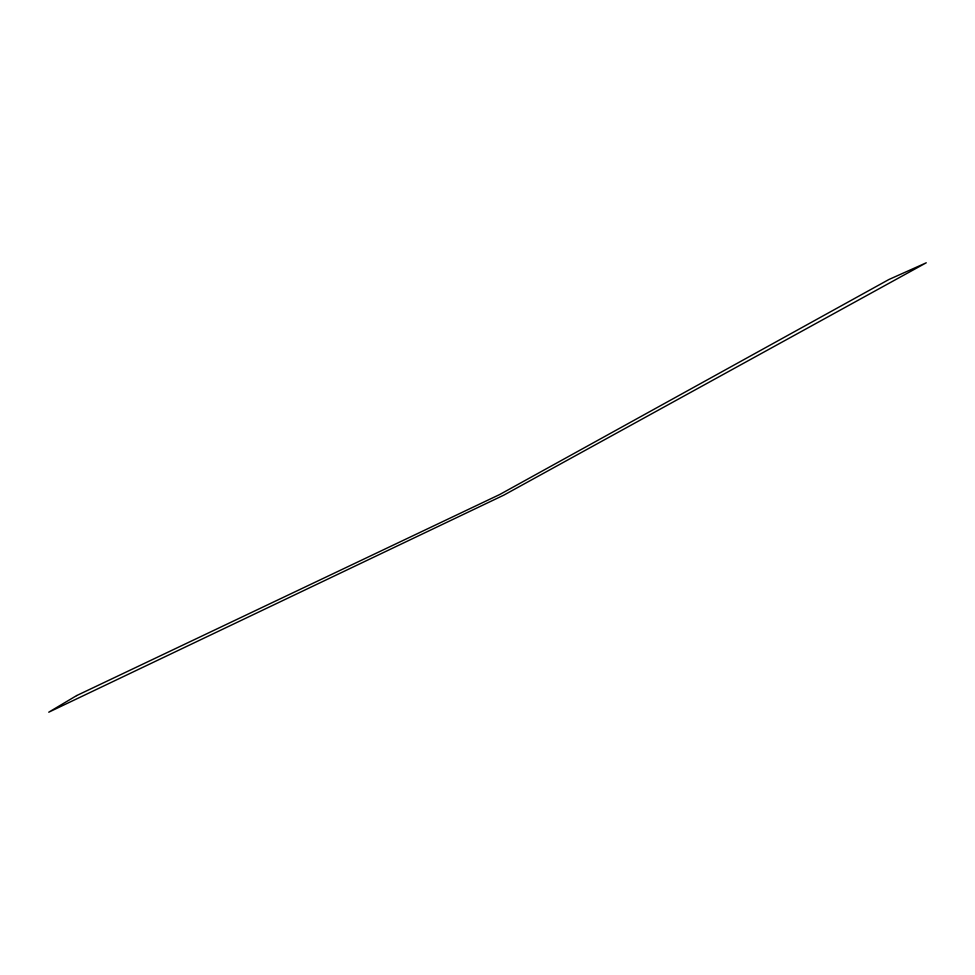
<?xml version="1.0" encoding="UTF-8"?>
<svg xmlns="http://www.w3.org/2000/svg" width="975" height="975" viewBox="0 0 975 975"><rect width="100%" height="100%" fill="white"/><g stroke="black" fill="none" stroke-linecap="round" stroke-linejoin="round"><path stroke-width="1.46" d="M76.635 695.589L48.75 712.201L503.88 495.105L926.25 262.799L888.908 279.508L499.761 494.496L76.635 695.589"/></g></svg>
